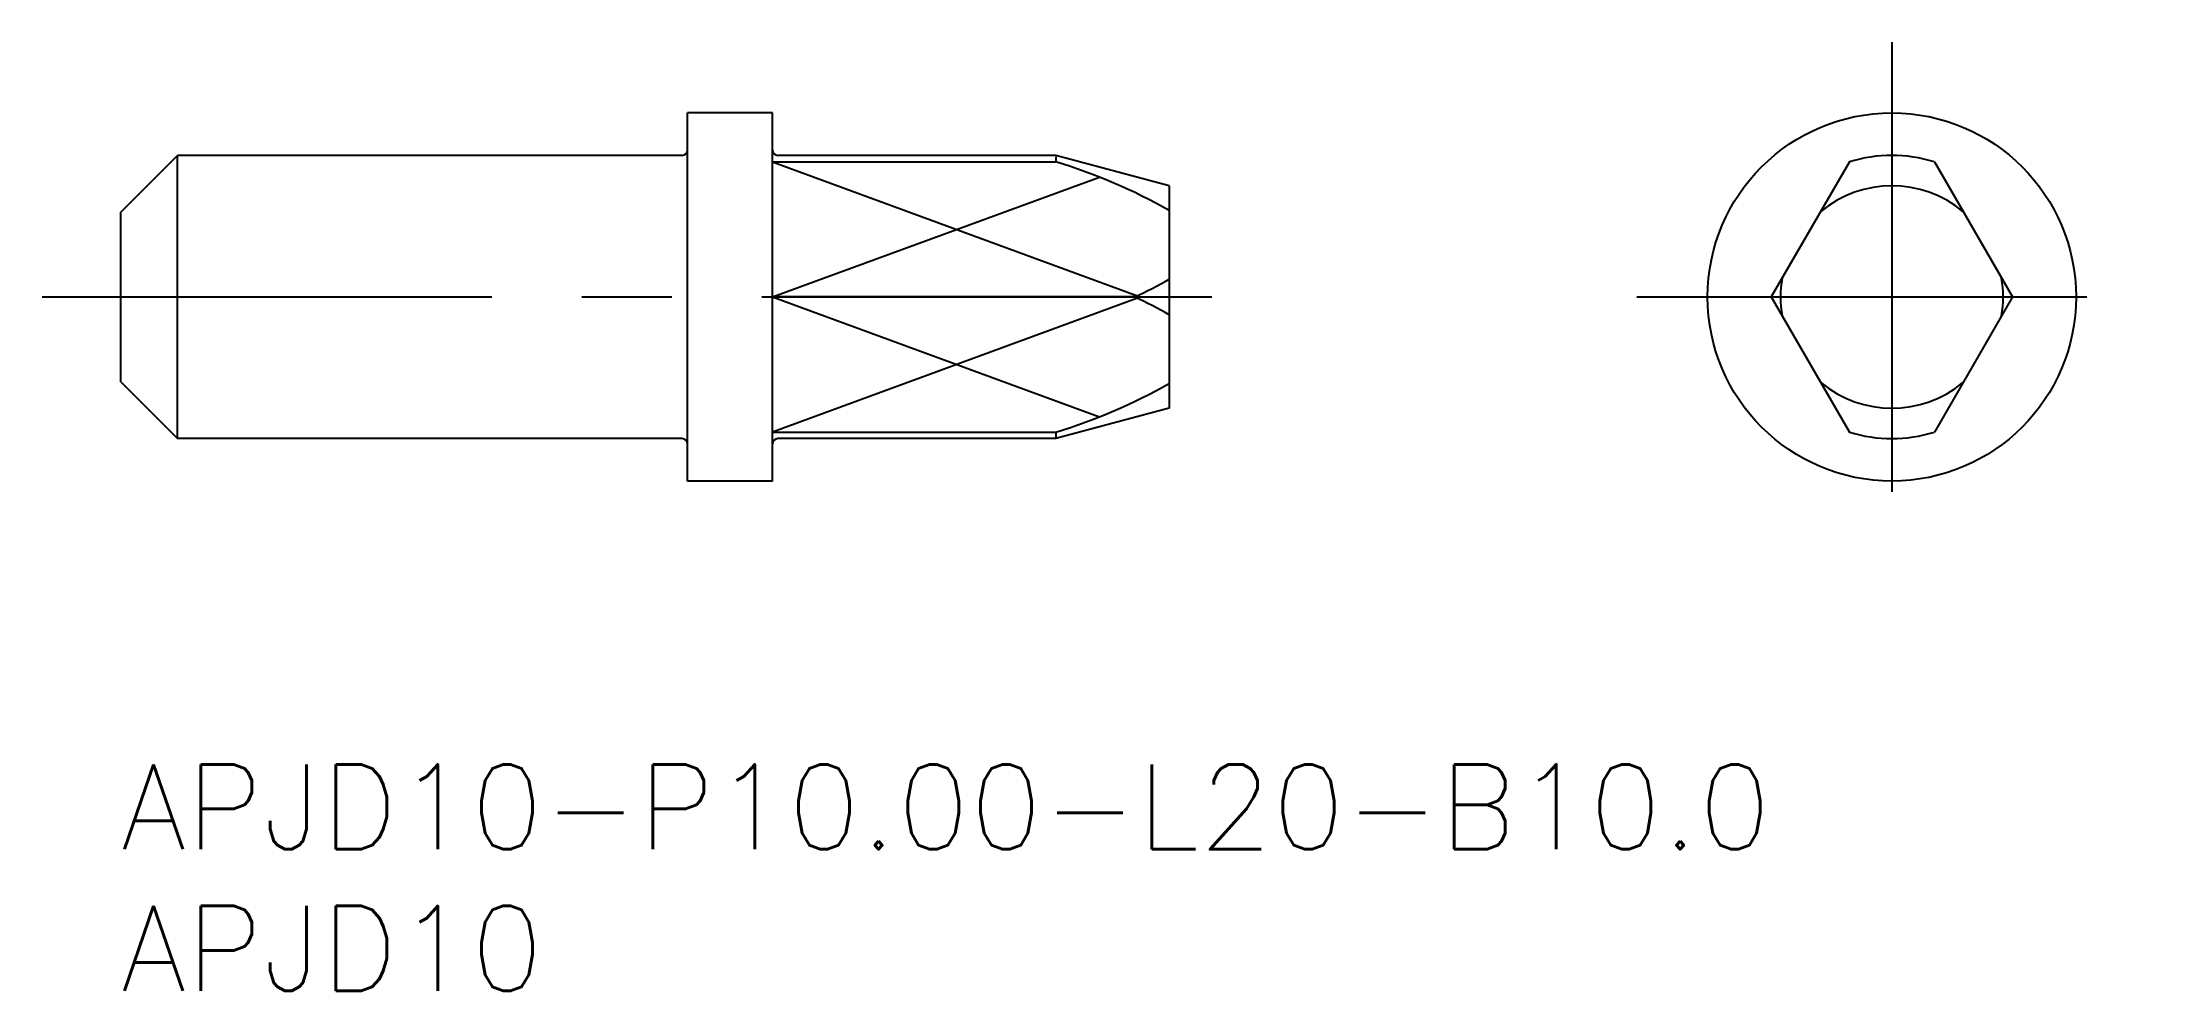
# Model space of a CAD drawing. Extents: x -2.8 to 71.5, y -8 to 25.5.
import ezdxf

# ---------------------------------------------------------------- set-up
doc = ezdxf.new("R2010")
doc.units = 0
doc.header["$LTSCALE"] = 0.5
doc.linetypes.add('CENTER', pattern=[50.8, 31.75, -6.35, 6.35, -6.35])
for name, color, linetype in [('MSM_CENTER', 1, 'CENTER'), ('MSM_CONTINUOUS', 7, 'CONTINUOUS'), ('MSM_NARROW', 5, 'CONTINUOUS'), ('MSM_PART_NUMBER', 7, 'CONTINUOUS')]:
    doc.layers.add(name, color=color, linetype=linetype)
doc.styles.get("Standard").update_dxf_attribs({"font": 'txt.shx', "height": 3, "bigfont": 'bigfont.shx'})

# ---------------------------------------------------------------- blocks, each defined once
blk = doc.blocks.new('*U3')
at = {"layer": 'MSM_PART_NUMBER'}
blk.add_text('APJD10-P10.00-L20-B10.0', height=3, dxfattribs=at).set_placement((0, -3))
blk = doc.blocks.new('*U4')
at = {"layer": 'MSM_PART_NUMBER'}
blk.add_text('APJD10', height=3, dxfattribs=at).set_placement((0, -8))

msp = doc.modelspace()

# ---------------------------------------------------------------- linework, layer by layer
at = {"layer": 'MSM_CENTER'}
for p, q in [((62.5, 25.5), (62.5, 7.5)), ((-2.775, 16.5), (39.775, 16.5)), ((53.5, 16.5), (71.5, 16.5))]:
    msp.add_line(p, q, dxfattribs=at)
at = {"layer": 'MSM_CONTINUOUS'}
for p, q in [((20, 10), (20, 23)), ((23, 23), (20, 23)), ((23, 10), (23, 23)), ((0, 19.5), (2, 21.5)), ((19.8, 21.5), (2, 21.5)), ((2, 11.5), (2, 21.5)), ((23, 21.27), (33, 21.27)), ((33, 21.5), (23.2, 21.5)), ((37, 20.428), (33, 21.5)), ((61, 21.27), (58.246, 16.5)), ((64, 21.27), (66.754, 16.5)), ((37, 20.428), (37, 12.572)), ((0, 13.5), (0, 19.5)), ((35.79, 16.5), (23, 16.5)), ((58.246, 16.5), (61, 11.73)), ((66.754, 16.5), (64, 11.73)), ((0, 13.5), (2, 11.5)), ((37, 12.572), (33, 11.5)), ((19.8, 11.5), (2, 11.5)), ((23, 11.73), (33, 11.73)), ((33, 11.5), (23.2, 11.5)), ((23, 10), (20, 10))]:
    msp.add_line(p, q, dxfattribs=at)
msp.add_circle((62.5, 16.5), 6.5, dxfattribs=at)
for centre, radius, start, end in [((19.8, 21.7), 0.2, 270, 0), ((23.2, 21.7), 0.2, 180, 270), ((27.192, 2.217), 19.919, 60.49995, 73.04578), ((62.5, 16.5), 5, 72.5424, 107.4576), ((62.5, 16.5), 3.928, 50.31396, 129.68604), ((27.192, 34.467), 19.919, 295.57435, 299.50005), ((62.5, 16.5), 3.928, 170.31396, 189.68604), ((62.5, 16.5), 3.928, 350.31396, 9.68604), ((27.192, -1.467), 19.919, 60.49995, 64.42565), ((27.192, 30.783), 19.919, 286.95422, 299.50005), ((62.5, 16.5), 3.928, 230.31396, 309.68604), ((19.8, 11.3), 0.2, 0, 90), ((23.2, 11.3), 0.2, 90, 180), ((62.5, 16.5), 5, 252.5424, 287.4576)]:
    msp.add_arc(centre, radius, start, end, dxfattribs=at)
at = {"layer": 'MSM_NARROW'}
for p, q in [((23, 21.27), (35.881, 16.544)), ((33, 21.45), (33, 21.27)), ((23, 16.5), (34.535, 20.732)), ((23, 16.5), (34.535, 12.268)), ((35.881, 16.456), (23, 11.73)), ((33, 11.73), (33, 11.55))]:
    msp.add_line(p, q, dxfattribs=at)

# ---------------------------------------------------------------- block references
at = {"layer": 'MSM_CONTINUOUS'}
for name in ['*U3', '*U4']:
    msp.add_blockref(name, (0, 0), dxfattribs=at)

doc.saveas('drawing.dxf')
